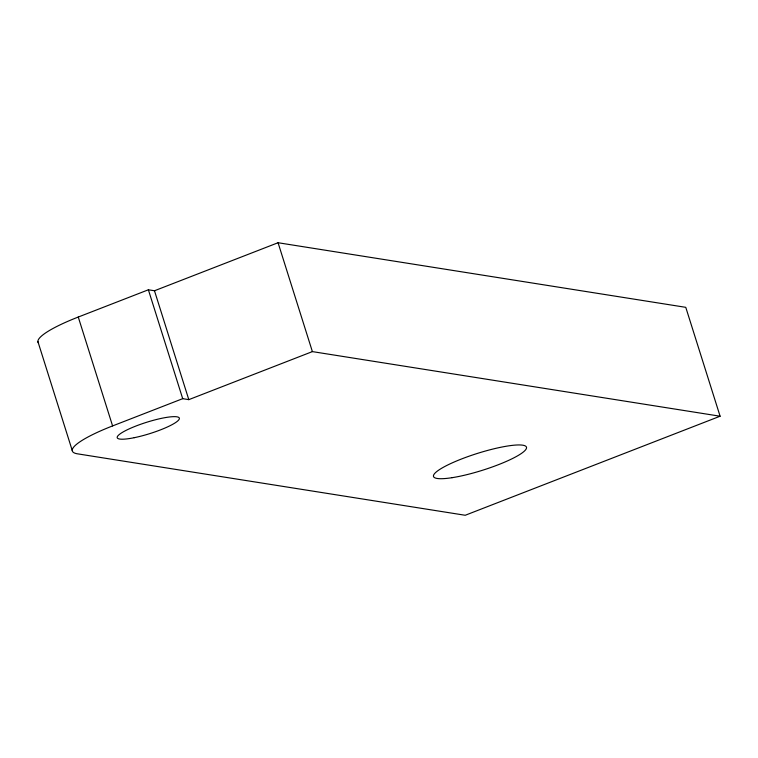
<?xml version="1.0" encoding="UTF-8"?>
<svg xmlns="http://www.w3.org/2000/svg" width="758" height="758" viewBox="0 0 758 758"><rect width="100%" height="100%" fill="white"/><g stroke="black" fill="none" stroke-linecap="round" stroke-linejoin="round"><path stroke-width="1.14" d="M38.573 343.08A69.641 12.573 -17.5 0 1 78.263 317.043L148.379 289.793L154.48 290.759L278.063 242.731L685.772 307.331L720.1 416.218L465.232 515.269L77.591 453.843A69.641 12.573 -17.5 0 1 112.591 425.92L182.706 398.67L188.808 399.646L312.391 351.608L720.1 416.218M278.063 242.731L312.391 351.608M154.48 290.759L188.808 399.646M148.379 289.793L182.706 398.67M78.263 317.043L112.591 425.92M37.9 341.564L72.228 450.451M134.213 437.698A32.585 5.884 -17.5 0 0 179.343 418.141A32.585 5.884 -17.5 0 0 131.238 427.957A32.585 5.884 -17.5 0 0 134.213 437.698M452.043 477.692A48.749 8.802 -17.5 0 0 526.213 448.869A48.749 8.802 -17.5 0 0 461.66 458.931A48.749 8.802 -17.5 0 0 452.043 477.692"/></g></svg>
